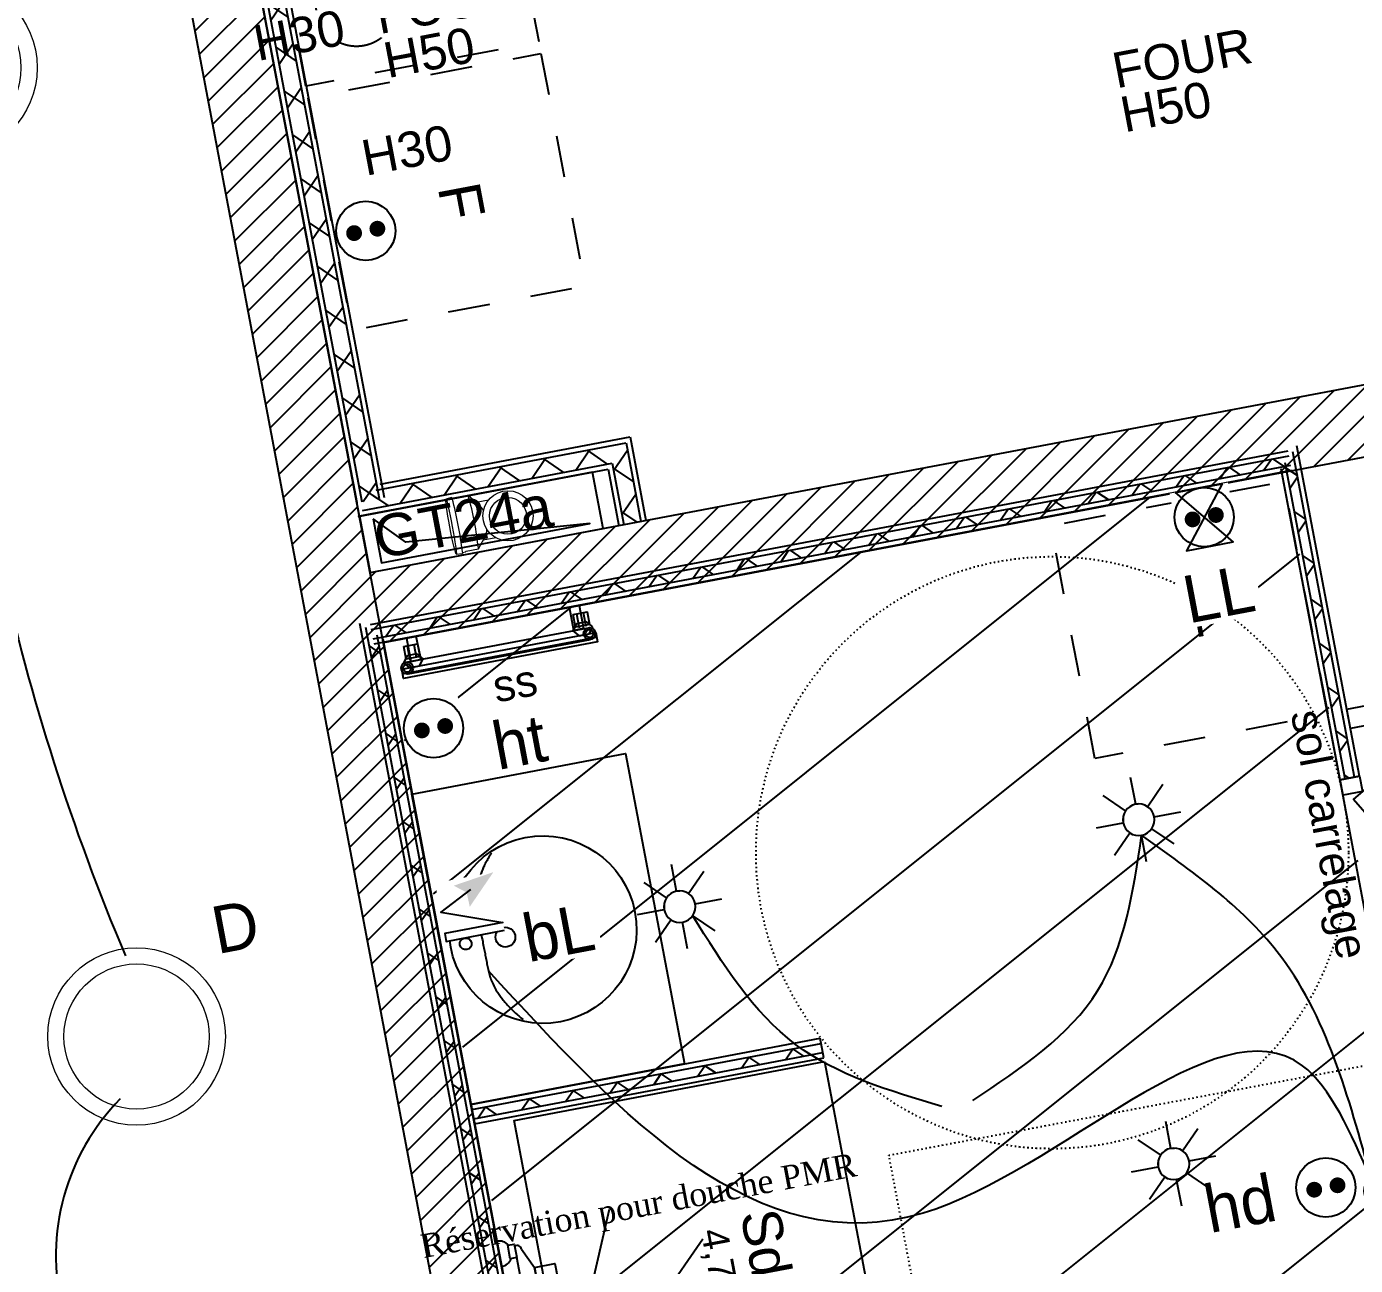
# Model space of a CAD drawing. Header units: centimetres. Extents: x 197412 to 267601, y -375791 to -305433.
# Drawn here: x 221428 to 224793, y -360116 to -356978 of the extents above; entities that cross this region are included whole.
import ezdxf

# ---------------------------------------------------------------- set-up
doc = ezdxf.new("R2010")
doc.units = ezdxf.units.CM
for name, pattern in [('Style de ligne -1', [0.41664, 0.20828, -0.20836]), ('Style de ligne -2', [0.694425, 0.48607, -0.208355]), ('Style de ligne -5', [0.20828, 0.069425, -0.138855])]:
    doc.linetypes.add(name, pattern=pattern)
for name, color, linetype in [('3-BAT C-Niveau 0', 250, 'Continuous'), ('prlm-CHAUFF-CONV', 1, 'Continuous'), ('prlm-EAU-CHU', 42, 'Continuous'), ('prlm-EAU-EF', 161, 'Continuous'), ('prlm-GT', 242, 'Continuous'), ('prlm-MOD', 64, 'Continuous'), ('prlm-MOD-PB', 123, 'Continuous')]:
    doc.layers.add(name, color=color, linetype=linetype)
doc.layers.add('FAUX PLAFOND', color=9, linetype='Continuous', lineweight=25)
doc.layers.add('prlm-ELEC-CFO', color=1, linetype='Continuous', lineweight=25)
doc.styles.add('Geneva', font='arial.ttf')
doc.styles.add('Helvetica', font='arial.ttf')
doc.styles.add('prlm-elec-cfo', font='comic.ttf', dxfattribs={"height": 12})
doc.styles.add('prlm-vmc', font='pala.ttf', dxfattribs={"height": 14})
doc.styles.get("Standard").update_dxf_attribs({"font": 'ARIALUNI.TTF', "height": 100})
pattern_1 = [(45, (82627.55, 127994.637), (-31.2347524, 39.0434405), [])]

# ---------------------------------------------------------------- blocks, each defined once
blk = doc.blocks.new('Groupe-93-1')
at = {"linetype": 'Style de ligne -1', "ltscale": 50.8, "flags": 128}
blk.add_lwpolyline([(14169.15, -48682.62), (14157.98, -48623.67), (14216.93, -48612.49), (14228.1, -48671.44)], close=True, dxfattribs=at)
blk = doc.blocks.new('xi.lumD')
at = {"layer": 'prlm-ELEC-CFO', "color": 0, "linetype": 'ByBlock', "lineweight": 13}
for radius in [22.49, 18.39]:
    blk.add_circle((0, 0), radius, dxfattribs=at)
blk = doc.blocks.new('xi.LL')
at = {"color": 0, "lineweight": 5}
blk.add_wipeout([(-7.5, -7.5), (7.5, -7.5), (7.5, 7.5), (-7.5, 7.5)], dxfattribs=at).dxf.layer = 'prlm-ELEC-CFO'
at = {"layer": 'prlm-ELEC-CFO', "color": 0, "linetype": 'ByBlock', "lineweight": 5, "const_width": 2}
for points in [[(-4, 0, 1), (-2, 0, 1)], [(2, 0, 1), (4, 0, 1)]]:
    blk.add_lwpolyline(points, format="xyb", close=True, dxfattribs=at)
at = {"layer": 'prlm-ELEC-CFO', "color": 0, "linetype": 'ByBlock', "lineweight": -2}
blk.add_circle((0, 0), 7.5, dxfattribs=at)
blk = doc.blocks.new('xi.PCHT')
at = {"color": 0, "lineweight": 5}
blk.add_wipeout([(-7.5, -7.5), (7.5, -7.5), (7.5, 7.5), (-7.5, 7.5)], dxfattribs=at).dxf.layer = 'prlm-ELEC-CFO'
at = {"layer": 'prlm-ELEC-CFO', "color": 0, "linetype": 'ByBlock', "lineweight": 5, "const_width": 2}
for points in [[(-4, 0, 1), (-2, 0, 1)], [(2, 0, 1), (4, 0, 1)]]:
    blk.add_lwpolyline(points, format="xyb", close=True, dxfattribs=at)
at = {"layer": 'prlm-ELEC-CFO', "color": 0, "linetype": 'ByBlock', "lineweight": -2}
blk.add_circle((0, 0), 7.5, dxfattribs=at)
blk = doc.blocks.new('xi.PCHD')
at = {"color": 0, "lineweight": 5}
blk.add_wipeout([(-7.5, -7.5), (7.5, -7.5), (7.5, 7.5), (-7.5, 7.5)], dxfattribs=at).dxf.layer = 'prlm-ELEC-CFO'
at = {"layer": 'prlm-ELEC-CFO', "color": 0, "linetype": 'ByBlock', "lineweight": 5, "const_width": 2}
for points in [[(-4, 0, 1), (-2, 0, 1)], [(2, 0, 1), (4, 0, 1)]]:
    blk.add_lwpolyline(points, format="xyb", close=True, dxfattribs=at)
at = {"layer": 'prlm-ELEC-CFO', "color": 0, "linetype": 'ByBlock', "lineweight": -2}
blk.add_circle((0, 0), 7.5, dxfattribs=at)
blk = doc.blocks.new('xi.DA')
at = {"layer": 'prlm-ELEC-CFO', "color": 0}
for points in [[(0.61, -1.67), (7.04, 4.05), (1.81, 7.01)], [(4.05, 1.39), (-1.17, 4.34)]]:
    blk.add_lwpolyline(points, dxfattribs=at)
blk.add_circle((-2, -4), 3.5, dxfattribs=at)
blk = doc.blocks.new('xi.SPOT')
at = {"color": 0, "lineweight": 5}
blk.add_wipeout([(-4, 0), (-2.83, -2.83), (0, -4), (2.83, -2.83), (4, 0), (2.83, 2.83), (0, 4), (-2.83, 2.83)], dxfattribs=at).dxf.layer = 'prlm-ELEC-CFO'
at = {"layer": 'prlm-ELEC-CFO', "color": 0, "linetype": 'ByBlock', "lineweight": -2, "flags": 128}
for points in [[(0, 10.88), (0, 4)], [(-7.69, 7.69), (-2.83, 2.83)], [(7.69, 7.69), (2.83, 2.83)], [(-10.88, 0), (-4, 0)], [(4, 0), (10.88, 0)], [(-2.83, -2.83), (-7.69, -7.69)], [(2.83, -2.83), (7.69, -7.69)], [(0, -4), (0, -10.88)]]:
    blk.add_lwpolyline(points, dxfattribs=at)
at = {"layer": 'prlm-ELEC-CFO', "color": 0, "linetype": 'ByBlock', "lineweight": -2}
blk.add_circle((0, 0), 4, dxfattribs=at)
blk = doc.blocks.new('xi.BL')
at = {"color": 0, "lineweight": 5}
blk.add_wipeout([(-7.5, -7.5), (7.5, -7.5), (7.5, 7.5), (-7.5, 7.5)], dxfattribs=at).dxf.layer = 'prlm-ELEC-CFO'
at = {"layer": 'prlm-ELEC-CFO', "lineweight": 5}
blk.add_hatch(color=0, dxfattribs=at).paths.add_polyline_path([(-3, 6), (-0.1, 3.7), (0, 0), (7.5, 7.5)])
at = {"layer": 'prlm-ELEC-CFO', "color": 0}
blk.add_lwpolyline([(0.95, 4.23), (-7.5, 0), (7.5, -5.5), (-7.5, -5.5), (-7.5, -7.5), (7.5, -7.5)], dxfattribs=at)
blk = doc.blocks.new('xi.PC')
at = {"color": 0, "lineweight": 5}
blk.add_wipeout([(-7.5, -7.5), (7.5, -7.5), (7.5, 7.5), (-7.5, 7.5)], dxfattribs=at).dxf.layer = 'prlm-ELEC-CFO'
at = {"layer": 'prlm-ELEC-CFO', "color": 0, "linetype": 'ByBlock', "lineweight": 5, "const_width": 2}
for points in [[(-4, 0, 1), (-2, 0, 1)], [(2, 0, 1), (4, 0, 1)]]:
    blk.add_lwpolyline(points, format="xyb", close=True, dxfattribs=at)
at = {"layer": 'prlm-ELEC-CFO', "color": 0, "linetype": 'ByBlock', "lineweight": -2}
blk.add_circle((0, 0), 7.5, dxfattribs=at)
blk = doc.blocks.new('xi.dchrob')
at = {"layer": 'prlm-MOD', "color": 161}
for p, q in [((8.16, -2.3), (8.16, 2.3)), ((13.38, 1.16), (13.38, -1.16))]:
    blk.add_line(p, q, dxfattribs=at)
for points in [[(0, 10.66), (0, 4.16)], [(5.77, 7.56), (8.16, 2.38)], [(4.19, -5.66), (4.19, 5.66)], [(5.77, -7.26), (8.16, -2.37)], [(0, -4.16), (0, -10.66)]]:
    blk.add_lwpolyline(points, dxfattribs=at)
for points in [[(2.5, 9.16), (4.19, 9.16), (4.19, 5.66), (2.5, 5.66)], [(13.38, -2.37), (8.16, -2.37), (8.16, 2.38), (13.38, 2.38)], [(2.5, -5.66), (4.19, -5.66), (4.19, -9.16), (2.5, -9.16)]]:
    blk.add_lwpolyline(points, close=True, dxfattribs=at)
for centre, radius, start, end in [((0, 7.41), 3.25, 32.579, 90), ((4.65, 7.56), 1.13, 0, 114.0743), ((0, 7.41), 3.25, 270, 327.421), ((0, -7.41), 3.25, 32.579, 90), ((0, -7.41), 3.25, 270, 327.421), ((4.65, -7.26), 1.13, 245.9257, 360)]:
    blk.add_arc(centre, radius, start, end, dxfattribs=at)
blk = doc.blocks.new('xi.tsl-050-050')
at = {"layer": 'prlm-CHAUFF-CONV', "linetype": 'ByBlock', "lineweight": -2}
h = blk.add_hatch(color=0, dxfattribs=at)
edge = h.paths.add_edge_path()
edge.add_arc((-23.5, 7.5), 1.5, 0, 360)
edge = h.paths.add_edge_path(flags=17)
edge.add_arc((-23.5, 7.5), 1, 0, 360)
edge = h.paths.add_edge_path()
edge.add_arc((23.5, 7.5), 1.5, 0, 360)
edge = h.paths.add_edge_path(flags=17)
edge.add_arc((23.5, 7.5), 1, 0, 360)
at = {"layer": 'prlm-CHAUFF-CONV', "color": 0, "linetype": 'ByBlock', "lineweight": -2, "flags": 128}
for points in [[(23.5, 9), (-23.5, 9)], [(23.5, 6), (-23.5, 6)]]:
    blk.add_lwpolyline(points, dxfattribs=at)
at = {"layer": 'prlm-CHAUFF-CONV', "color": 0, "linetype": 'ByBlock', "lineweight": -2}
for points in [[(-19.73, 0), (-22.27, 0), (-22.27, 6), (-19.73, 6)], [(19.73, 0), (22.27, 0), (22.27, 6), (19.73, 6)]]:
    blk.add_lwpolyline(points, close=True, dxfattribs=at)
for centre, radius in [((-23.5, 7.5), 1.5), ((-23.5, 7.5), 1), ((23.5, 7.5), 1.5), ((23.5, 7.5), 1)]:
    blk.add_circle(centre, radius, dxfattribs=at)
blk = doc.blocks.new('xi.cceu1')
at = {"layer": 'prlm-EAU-CHU', "color": 0, "lineweight": 13}
for p, q in [((-4.87, -7.27), (-4.87, -4.09)), ((4.87, -4.09), (4.87, -7.27)), ((-6.85, -8.92), (-6.85, -12.09)), ((-4.34, -6.83), (-6.84, -8.91)), ((6.84, -8.91), (4.34, -6.83)), ((6.85, -12.09), (6.85, -8.92)), ((-7.25, -13.12), (-6.97, -13.03)), ((-7.25, -13.12), (-7.11, -14.67)), ((-6.85, -12.09), (-6.97, -12.22)), ((-6.97, -12.22), (-6.97, -13.03)), ((6.97, -12.22), (6.85, -12.09)), ((6.94, -13.03), (7.25, -13.12)), ((6.97, -13.03), (6.97, -12.22)), ((7.11, -14.67), (7.25, -13.12))]:
    blk.add_line(p, q, dxfattribs=at)
for radius in [6.36, 4.67]:
    blk.add_circle((0, 0), radius, dxfattribs=at)
for centre, radius, start, end in [((-0.73, -11.68), 6.05, 106.1332, 126.5542), ((0.73, -11.68), 6.05, 53.4458, 73.8668), ((0, -87.18), 78.56, 84.9975, 95.0025), ((0.01, -119.65), 106.84, 86.281, 93.7477)]:
    blk.add_arc(centre, radius, start, end, dxfattribs=at)
blk.add_ellipse((0, -14.67), major_axis=(7.1, 0), ratio=0.043635, dxfattribs=at)
blk = doc.blocks.new('xi.LLrob')
at = {"layer": 'prlm-EAU-EF', "color": 0}
blk.add_lwpolyline([(-6, 7.5), (6, 7.5), (-6, -7.5), (6, -7.5)], close=True, dxfattribs=at)
blk = doc.blocks.new('Groupe-73-1')
at = {"linetype": 'Continuous'}
for p, q in [((14037.86, -48645.99), (14038.53, -48649.57)), ((14039.58, -48645.66), (14040.23, -48649.11)), ((13993.85, -48661.21), (14042.97, -48651.91)), ((13995, -48654.1), (13995.67, -48657.62)), ((13996.72, -48653.78), (13997.31, -48656.88))]:
    blk.add_line(p, q, dxfattribs=at)
at = {"linetype": 'Continuous', "flags": 128}
for points in [[(14037, -48646.15), (14040.58, -48645.47), (14041.2, -48648.71), (14037.61, -48649.39)], [(14041.98, -48649.34), (14040.41, -48648.07), (14037.92, -48648.57), (14036.99, -48650.33), (14038.55, -48651.6), (14041.05, -48651.1)], [(13993.62, -48660.01), (14042.74, -48650.7), (14043.2, -48653.12), (13994.08, -48662.42)], [(13994.05, -48658.42), (13995.62, -48659.68), (13998.11, -48659.18), (13999.04, -48657.42), (13997.47, -48656.16), (13994.98, -48656.66)], [(13994.14, -48654.27), (13997.65, -48653.6), (13998.26, -48656.79), (13994.75, -48657.45)]]:
    blk.add_lwpolyline(points, close=True, dxfattribs=at)
at = {"insert": (14021.54, -48659.62), "char_height": 7.993, "width": 24.9991, "attachment_point": 2, "rotation": 10.6809, "line_spacing_factor": 1.060906, "style": 'Geneva'}
blk.add_mtext('ss', dxfattribs=at)
blk = doc.blocks.new('Groupe-74-1')
at = {"linetype": 'Continuous', "flags": 128}
blk.add_lwpolyline([(14011.17, -48770.29), (13996.22, -48691.7), (14050.25, -48681.42), (14065.2, -48760.01)], close=True, dxfattribs=at)
at = {"linetype": 'Continuous'}
for centre, major_axis in [((14029.36, -48726), (-23.33, -4.44)), ((14019.88, -48727.91), (-0.47, 2.46)), ((14009.84, -48729.61), (-0.28, 1.47))]:
    blk.add_ellipse(centre, major_axis=major_axis, ratio=1, dxfattribs=at)
blk.add_open_spline([(14016.36, -48706.62), (14011.38, -48714.15), (14014.19, -48729.49), (14016.82, -48742.74), (14024.38, -48748.8)], degree=2, dxfattribs=at)
blk = doc.blocks.new('Groupe-75-1')
at = {"linetype": 'Continuous'}
for p, q in [((14036.57, -48838.69), (14046.27, -48796.78)), ((14044.27, -48841.21), (14069.88, -48804.33)), ((14048.29, -48849.04), (14082.04, -48828.37))]:
    blk.add_line(p, q, dxfattribs=at)
at = {"linetype": 'Continuous', "flags": 128}
blk.add_lwpolyline([(14100.71, -48759.44), (14115.6, -48838.04), (14036.99, -48852.93), (14022.11, -48774.32)], close=True, dxfattribs=at)
blk = doc.blocks.new('Groupe-79-1')
at = {"linetype": 'Continuous', "flags": 128}
for points in [[(14324.01, -48658.01), (14319.09, -48658.94), (14318.16, -48654.03), (14323.08, -48653.09)], [(14319.09, -48658.94), (14290.13, -48689.97), (14287.96, -48687.94), (14316.92, -48656.91)], [(14232.95, -48670.16), (14237.86, -48669.23), (14238.79, -48674.15), (14233.88, -48675.08)], [(14240.07, -48671.46), (14278.38, -48689.75), (14277.1, -48692.43), (14238.79, -48674.15)]]:
    blk.add_lwpolyline(points, close=True, dxfattribs=at)
at = {"linetype": 'Style de ligne -2', "ltscale": 50.8}
for centre, start, end in [((14217.29, -48678.22), 347.5991, 12.9224), ((14340.6, -48654.87), 188.5248, 213.8481)]:
    blk.add_arc(centre, 62.76, start, end, dxfattribs=at)
blk = doc.blocks.new('Groupe-66-1')
at = {"linetype": 'Style de ligne -1', "ltscale": 50.8, "flags": 128}
blk.add_lwpolyline([(14028.89, -48504.08), (14040.05, -48563.03), (13981.1, -48574.2), (13969.93, -48515.25)], close=True, dxfattribs=at)
at = {"insert": (14014.04, -48540.47), "char_height": 10.66, "attachment_point": 2, "rotation": 280.6997, "line_spacing_factor": 1.060906, "style": 'Geneva'}
blk.add_mtext('F', dxfattribs=at)
blk = doc.blocks.new('Groupe-67-1')
at = {"linetype": 'Style de ligne -1', "ltscale": 50.8, "flags": 128}
blk.add_lwpolyline([(13969.38, -48512.3), (13958.21, -48453.35), (14017.16, -48442.18), (14028.33, -48501.14)], close=True, dxfattribs=at)
at = {"linetype": 'Style de ligne -1', "ltscale": 50.8}
for points in [[(13997.23, -48453.36), (13994.97, -48454.91), (13992.63, -48459.84), (13993.07, -48465.27), (13996.17, -48469.74), (14001.12, -48472.07), (14006.58, -48471.62), (14011.08, -48468.52), (14013.43, -48463.59), (14012.99, -48458.16), (14009.88, -48453.68), (14004.93, -48451.36), (13999.48, -48451.81), (13997.23, -48453.36)], [(13981.24, -48472.13), (13982.74, -48471.1), (13984.31, -48467.82), (13984.01, -48464.2), (13981.94, -48461.21), (13978.64, -48459.66), (13975.01, -48459.96), (13972, -48462.02), (13970.44, -48465.31), (13970.73, -48468.93), (13972.8, -48471.92), (13976.1, -48473.47), (13979.74, -48473.17), (13981.24, -48472.13)], [(14003.98, -48481.67), (14002.48, -48482.71), (14000.92, -48485.99), (14001.21, -48489.61), (14003.28, -48492.6), (14006.58, -48494.15), (14010.22, -48493.85), (14013.22, -48491.78), (14014.78, -48488.5), (14014.49, -48484.88), (14012.42, -48481.89), (14009.12, -48480.34), (14005.48, -48480.64), (14003.98, -48481.67)], [(13988, -48500.45), (13990.25, -48498.9), (13992.6, -48493.97), (13992.16, -48488.54), (13989.05, -48484.06), (13984.1, -48481.73), (13978.65, -48482.18), (13974.14, -48485.28), (13971.79, -48490.21), (13972.23, -48495.64), (13975.34, -48500.12), (13980.29, -48502.45), (13985.74, -48502), (13988, -48500.45)]]:
    blk.add_open_spline(points, degree=2, dxfattribs=at)

msp = doc.modelspace()

# ---------------------------------------------------------------- hatches: boundary and pattern name
at = {"linetype": 'Continuous'}
h = msp.add_hatch(dxfattribs=at)
h.set_pattern_fill('02_ISOLANT', color=256, scale=10, angle=-79.2764, style=0, pattern_type=2)
h.set_pattern_definition([(325.723595, (82441.66, 127994.64), (45.054865, 66.106423), []), (55.723595, (82441.66, 127994.64), (66.106423, -45.054865), [])])
h.paths.add_polyline_path([(221659.9, -354684.2), (221616.6, -354692.3), (222277.4, -358181.4), (222320.6, -358173.2)])
h = msp.add_hatch(dxfattribs=at)
h.set_pattern_fill('02_ISOLANT', color=256, scale=10, angle=10.7236, style=0, pattern_type=2)
h.set_pattern_definition([(55.723595, (82441.66, 127994.64), (-66.106423, 45.054865), []), (145.723595, (82441.66, 127994.64), (45.054865, 66.106423), [])])
h.paths.add_polyline_path([(222313.3, -358152.2), (222278.3, -358203.6), (222911, -358083.8), (222946, -358032.4)])
h = msp.add_hatch(dxfattribs=at)
h.set_pattern_fill('02_ISOLANT', color=256, scale=10, angle=-79.2764, style=0, pattern_type=2)
h.set_pattern_definition([(325.723595, (82441.66, 127994.64), (45.054865, 66.106423), []), (55.723595, (82441.66, 127994.64), (66.106423, -45.054865), [])])
h.paths.add_polyline_path([(222946, -358032.4), (222911, -358083.8), (222940.5, -358239.7), (222983.8, -358231.6)])
h = msp.add_hatch(dxfattribs=at)
h.set_pattern_fill('02_ISOLANT', color=256, scale=10, angle=-169.2764, style=0, pattern_type=2)
h.set_pattern_definition([(235.723595, (82441.66, 127994.64), (66.106423, -45.054865), []), (325.723595, (82441.66, 127994.64), (-45.054865, -66.106423), [])])
h.paths.add_polyline_path([(224628.8, -358089.7), (224624.3, -358066.1), (222300.2, -358506.3), (222304.7, -358529.8)])
h = msp.add_hatch(dxfattribs=at)
h.set_pattern_fill('02_ISOLANT', color=256, scale=10, angle=100.7236, style=0, pattern_type=2)
h.set_pattern_definition([(145.723595, (82441.66, 127994.64), (-45.054865, -66.106423), []), (235.723595, (82441.66, 127994.64), (-66.106423, 45.054865), [])])
h.paths.add_polyline_path([(224766.9, -358883.5), (224790.5, -358879.1), (224634.4, -358054.7), (224615.2, -358082.7)])
h = msp.add_hatch(dxfattribs=at)
h.set_pattern_fill('02_ISOLANT', color=256, scale=10, angle=-79.2764, style=0, pattern_type=2)
h.set_pattern_definition([(325.723595, (82441.66, 127994.64), (45.054865, 66.106423), []), (55.723595, (82441.66, 127994.64), (66.106423, -45.054865), [])])
h.paths.add_polyline_path([(222314.7, -358518.4), (222286.7, -358499.3), (222857.8, -361514.9), (222875.1, -361477.4)])
h = msp.add_hatch(dxfattribs=at)
h.set_pattern_fill('02_ISOLANT', color=256, scale=10, angle=10.7236, style=0, pattern_type=2)
h.set_pattern_definition([(55.723595, (82441.66, 127994.64), (-66.106423, 45.054865), []), (145.723595, (82441.66, 127994.64), (45.054865, 66.106423), [])])
h.paths.add_polyline_path([(222555.7, -359721), (222560.2, -359744.6), (223444.5, -359577.1), (223440, -359553.5)])
at = {"layer": '3-BAT C-Niveau 0'}
h = msp.add_hatch(dxfattribs=at)
h.set_pattern_fill('MURS MACONNERIE-2', color=256, scale=10, style=0, pattern_type=2)
h.set_pattern_definition(pattern_1)
h.paths.add_polyline_path([(222733.8, -361628.5), (222910.6, -361595), (221173.9, -352424.1), (220997, -352457.6)])
h = msp.add_hatch(dxfattribs=at)
h.set_pattern_fill('MURS MACONNERIE-2', color=256, scale=10, style=0, pattern_type=2)
h.set_pattern_definition(pattern_1)
h.paths.add_polyline_path([(222298.2, -358361.1), (222331.7, -358538), (229146.9, -357247.3), (229113.4, -357070.4)])
at = {"layer": 'FAUX PLAFOND'}
h = msp.add_hatch(dxfattribs=at)
h.set_pattern_fill('BA 13', color=256, scale=10, style=0, pattern_type=2)
h.set_pattern_definition([(218.65981, (82448.03, 127995.84), (-199.24783, 287.75041), [])])
h.paths.add_polyline_path([(224286.6, -361273), (222905.8, -361534.5), (223146.9, -362807.6), (223784.7, -362686.8), (223909.4, -363345.5), (225531.4, -363038.4), (225406, -362376), (226509.7, -362170.1), (226269.4, -360901.6), (225180.9, -361104.6), (225145.3, -360916.5), (225145.3, -360916.5), (225006.6, -360184.5), (225006.7, -360184.5), (224994.6, -360120.9), (224613, -358105.9), (222338, -358536.7), (222719.7, -360552), (223717, -360363.2), (223893.7, -361296.5), (224277.3, -361223.9)])

# ---------------------------------------------------------------- linework, layer by layer
at = {"linetype": 'Continuous', "lineweight": 25}
for p, q in [((221603.9, -354694.8), (222264.6, -358183.8)), ((221672.6, -354681.7), (222333.4, -358170.8)), ((222323.7, -358137), (222956.4, -358017.2)), ((222956.4, -358017.2), (222996.5, -358229.1)), ((224621.9, -358053.3), (222297.8, -358493.5)), ((224803.3, -358876.6), (224644.7, -358039.5)), ((222267.9, -358218.8), (222900.6, -358099)), ((222900.6, -358099), (222927.8, -358242.2)), ((224754.1, -358885.9), (224604.9, -358097.9)), ((224631.2, -358102.5), (222307.1, -358542.6)), ((222271.5, -358488.9), (222848.4, -361535.2)), ((222329.9, -358528.7), (222677.9, -360366)), ((224803.3, -358876.6), (224754.1, -358885.9)), ((222553.3, -359708.2), (223437.6, -359540.8)), ((223446.9, -359589.9), (223437.6, -359540.8)), ((222562.6, -359757.4), (223446.9, -359589.9))]:
    msp.add_line(p, q, dxfattribs=at)
at = {"linetype": 'Continuous'}
for p, q in [((221616.6, -354692.3), (222277.4, -358181.4)), ((221616.6, -354692.3), (222277.4, -358181.4)), ((221659.9, -354684.2), (222320.6, -358173.2)), ((221659.9, -354684.2), (222320.6, -358173.2)), ((221672.6, -354681.7), (222333.4, -358170.8)), ((222313.3, -358152.2), (222946, -358032.4)), ((222313.3, -358152.2), (222946, -358032.4)), ((222323.7, -358137), (222956.4, -358017.2)), ((222946, -358032.4), (222983.8, -358231.6)), ((222946, -358032.4), (222983.8, -358231.6)), ((222956.4, -358017.2), (222996.5, -358229.1)), ((224624.3, -358066.1), (222300.2, -358506.3)), ((224624.3, -358066.1), (222300.2, -358506.3)), ((224790.5, -358879.1), (224634.4, -358054.7)), ((224790.5, -358879.1), (224634.4, -358054.7)), ((222278.3, -358203.6), (222911, -358083.8)), ((222278.3, -358203.6), (222911, -358083.8)), ((224628.8, -358089.7), (222304.7, -358529.8)), ((224628.8, -358089.7), (222304.7, -358529.8)), ((222911, -358083.8), (222940.5, -358239.7)), ((222911, -358083.8), (222940.5, -358239.7)), ((224754.1, -358885.9), (224604.9, -358097.9)), ((224766.9, -358883.5), (224615.2, -358082.7)), ((224766.9, -358883.5), (224615.2, -358082.7)), ((224631.2, -358102.5), (222307.1, -358542.6)), ((222286.7, -358499.3), (222857.8, -361514.9)), ((222286.7, -358499.3), (222857.8, -361514.9)), ((222314.7, -358518.4), (222875.1, -361477.4)), ((222314.7, -358518.4), (222875.1, -361477.4)), ((222329.9, -358528.7), (222884.5, -361457.1)), ((222553.3, -359708.2), (223437.6, -359540.8)), ((222555.7, -359721), (223440, -359553.5)), ((222555.7, -359721), (223440, -359553.5)), ((222560.2, -359744.6), (223444.5, -359577.1)), ((222560.2, -359744.6), (223444.5, -359577.1))]:
    msp.add_line(p, q, dxfattribs=at)
at = {"linetype": 'Continuous', "flags": 128}
for points in [[(222305.7, -358224.9), (222326.8, -358336.3), (222854.4, -358236.4), (222388, -358284.1)], [(224803.3, -358876.6), (224810.7, -358915.9), (224761.6, -358925.2), (224754.1, -358885.9)], [(224818.2, -358909.4), (225364, -359534.7), (225333.9, -359561), (224788.1, -358935.7)]]:
    msp.add_lwpolyline(points, close=True, dxfattribs=at)
at = {"linetype": 'Style de ligne -5', "ltscale": 50.8, "flags": 128}
msp.add_lwpolyline([(224889.1, -359596.1), (225037.3, -360382.2), (223759.9, -360623.1), (223611.6, -359836.9)], close=True, dxfattribs=at)
at = {"linetype": 'Style de ligne -5', "ltscale": 50.8}
msp.add_circle((224025.1, -359070.5), 750, dxfattribs=at)
at = {"layer": '3-BAT C-Niveau 0'}
for p, q in [((222910.6, -361595), (221173.9, -352424.1)), ((222298.2, -358361.1), (221173.9, -352424.1)), ((222733.8, -361628.5), (220997, -352457.6)), ((222733.8, -361628.5), (220997, -352457.6)), ((222298.2, -358361.1), (229113.4, -357070.4)), ((222298.2, -358361.1), (229113.4, -357070.4)), ((222331.7, -358538), (229146.9, -357247.3)), ((222331.7, -358538), (229146.9, -357247.3)), ((222383.7, -358812.5), (222331.7, -358538)), ((222600.5, -359957.2), (222417.2, -358989.3))]:
    msp.add_line(p, q, dxfattribs=at)
at = {"layer": '3-BAT C-Niveau 0', "ltscale": 50.8, "flags": 128}
msp.add_lwpolyline([(224280.2, -361274.2), (222899.4, -361535.7), (223140.5, -362808.8), (223778.3, -362688), (223903.1, -363346.7), (225525.1, -363039.6), (225399.6, -362377.2), (226503.3, -362171.3), (226263.1, -360902.8), (225174.5, -361105.8), (225138.9, -360917.7), (225138.9, -360917.7), (225000.3, -360185.7), (225000.3, -360185.7), (224988.3, -360122.1), (224606.6, -358107.1), (222331.7, -358538), (222713.3, -360553.2), (223710.6, -360364.4), (223887.4, -361297.7), (224270.9, -361225.1)], close=True, dxfattribs=at)
at = {"layer": 'prlm-ELEC-CFO'}
for centre, radius, start, end in [((226990.9, -357091.5), 5765.7, 182.13785, 202.86449), ((222071, -360092.8), 568.9, 135.5297, 251.6472)]:
    msp.add_arc(centre, radius, start, end, dxfattribs=at)
for points in [[(223824, -359698.4), (224139.8, -359420.8), (224251.3, -359026.5)], [(223745.4, -359713.3), (223375.1, -359556.2), (223114.6, -359229.8)]]:
    msp.add_spline(points, degree=3, dxfattribs=at)
at = {"layer": 'prlm-GT', "ltscale": 50}
msp.add_lwpolyline([(222861.3, -358106.4), (222271.2, -358218.2), (222298.3, -358361.1), (222888.4, -358249.3)], close=True, dxfattribs=at)

# ---------------------------------------------------------------- block references
at = {"xscale": 10, "yscale": 10, "zscale": 10}
for name in ['Groupe-67-1', 'Groupe-66-1', 'Groupe-73-1', 'Groupe-79-1', 'Groupe-74-1', 'Groupe-75-1']:
    msp.add_blockref(name, (82441.7, 127994.6), dxfattribs=at)
at = {"layer": '3-BAT C-Niveau 0', "xscale": 10, "yscale": 10, "zscale": 10}
msp.add_blockref('Groupe-93-1', (82441.7, 127994.6), dxfattribs=at)
at = {"layer": 'prlm-CHAUFF-CONV', "ltscale": 50, "xscale": 10, "yscale": 10, "zscale": 10, "rotation": 190.7235947451689}
msp.add_blockref('xi.tsl-050-050', (222608.7, -358485.5), dxfattribs=at)
at = {"layer": 'prlm-EAU-CHU', "xscale": 10, "yscale": 10, "zscale": 10, "rotation": 280.7236014113917}
msp.add_blockref('xi.cceu1', (222647, -358217.2), dxfattribs=at)
at = {"layer": 'prlm-ELEC-CFO', "xscale": 10, "yscale": 10, "zscale": 10, "rotation": 10.72360141139323}
msp.add_blockref('xi.lumD', (221230.1, -357081.9), dxfattribs=at)
at = {"layer": 'prlm-MOD', "xscale": 10, "yscale": 10, "zscale": 10, "rotation": 10.72360141139323}
msp.add_blockref('xi.dchrob', (222638.8, -360159.8), dxfattribs=at)

# ---------------------------------------------------------------- texts
at = {"attachment_point": 2, "rotation": 280.7236, "line_spacing_factor": 0.834288, "style": 'Helvetica'}
for s, insert, char_height in [('sol carrelage', (224767.1, -359016.3), 80), ('Sdb 1\\P{\\H0.6752x;4,70m2}\\P', (223367.4, -360145.3), 100)]:
    msp.add_mtext(s, dxfattribs=dict(at, insert=insert, char_height=char_height))
at = {"layer": '3-BAT C-Niveau 0', "char_height": 106.57, "style": 'Geneva'}
for s, insert, attachment_point, rotation, line_spacing_factor in [('GT24a', (222299.5, -358221.9), 1, 10.7236, 0.25), ('LL', (224487.2, -358427.5), 2, 280.7583, 1.060906)]:
    msp.add_mtext(s, dxfattribs=dict(at, insert=insert, attachment_point=attachment_point, rotation=rotation, line_spacing_factor=line_spacing_factor))
at = {"layer": 'prlm-ELEC-CFO'}
for s, p in [('FOUR', (222321.7, -356997.2)), ('H30', (222013.3, -357065.2)), ('H50', (222342.2, -357108.7)), ('FOUR', (224187.4, -357134.7)), ('H50', (224207.8, -357246.1)), ('H30', (222286.5, -357356.1))]:
    msp.add_text(s, height=90, rotation=10.7236, dxfattribs=at).set_placement(p)
at = {"layer": 'prlm-MOD-PB', "insert": (222422, -360038.8), "char_height": 60, "width": 1403.781, "attachment_point": 1, "rotation": 10.7236, "style": 'prlm-vmc'}
msp.add_mtext('Réservation pour douche PMR', dxfattribs=at)

# ---------------------------------------------------------------- next in the draw order: block references
at = {"layer": 'prlm-ELEC-CFO', "yscale": 10, "zscale": 10}
for name, p, xscale, rotation in [('xi.PC', (222286.9, -357495.4), 10, 10.72360141139323), ('xi.PCHT', (222458.5, -358755.2), 10, 10.72360141139323), ('xi.SPOT', (223081.6, -359207.3), -10, 190.7236014113932), ('xi.BL', (222550.3, -359207.5), 10, 10.72360141139323), ('xi.PCHD', (224718, -359918.7), 10, 10.72360141139323)]:
    msp.add_blockref(name, p, dxfattribs=dict(at, xscale=xscale, rotation=rotation))

# ---------------------------------------------------------------- next in the draw order: texts
at = {"layer": 'prlm-ELEC-CFO', "char_height": 120, "rotation": 10.7236, "line_spacing_factor": 0.8, "style": 'prlm-elec-cfo', "bg_fill": 3, "bg_fill_color": 256, "bg_fill_transparency": 0}
for s, insert, attachment_point, box_fill_scale in [('LL', (224446.7, -358414.6), 5, 1.1), ('ht', (222676.1, -358790.6), 5, 1.1), ('D', (221945.6, -359199.1), 2, 0.95), ('hd', (224500.7, -359959.8), 5, 1.1)]:
    msp.add_mtext(s, dxfattribs=dict(at, insert=insert, attachment_point=attachment_point, box_fill_scale=box_fill_scale))

# ---------------------------------------------------------------- next in the draw order: linework, layer by layer
at = {"layer": 'prlm-ELEC-CFO'}
for points in [[(224832.5, -359897.3), (224595, -359321.8), (224251.3, -359026.5)], [(224832.5, -359897.3), (224658.9, -359610.2), (223698.1, -359983.9), (222597.2, -359369.4)]]:
    msp.add_spline(points, degree=3, dxfattribs=at)

# ---------------------------------------------------------------- next in the draw order: block references
at = {"layer": 'prlm-ELEC-CFO', "xscale": 10, "yscale": 10, "zscale": 10, "rotation": 10.72360141139323}
for name, p in [('xi.LL', (224410, -358220.7)), ('xi.lumD', (221706.6, -359536.2)), ('xi.DA', (224861.9, -359884.7))]:
    msp.add_blockref(name, p, dxfattribs=at)

# ---------------------------------------------------------------- next in the draw order: block references
at = {"layer": 'prlm-EAU-EF', "xscale": 10, "yscale": 10, "zscale": 10, "rotation": 10.72360141139323}
msp.add_blockref('xi.LLrob', (224410, -358220.7), dxfattribs=at)
at = {"layer": 'prlm-ELEC-CFO', "xscale": -10, "yscale": 10, "zscale": 10, "rotation": 190.7236014113932}
for p in [(224243.9, -358987.2), (224332.7, -359858.8)]:
    msp.add_blockref('xi.SPOT', p, dxfattribs=at)

# ---------------------------------------------------------------- next in the draw order: texts
at = {"layer": 'prlm-ELEC-CFO', "insert": (222775.3, -359273.6), "char_height": 120, "attachment_point": 5, "rotation": 10.7236, "line_spacing_factor": 0.8, "style": 'prlm-elec-cfo', "bg_fill": 3, "box_fill_scale": 1.1, "bg_fill_color": 256, "bg_fill_transparency": 0}
msp.add_mtext('bL', dxfattribs=at)

doc.saveas('drawing.dxf')
